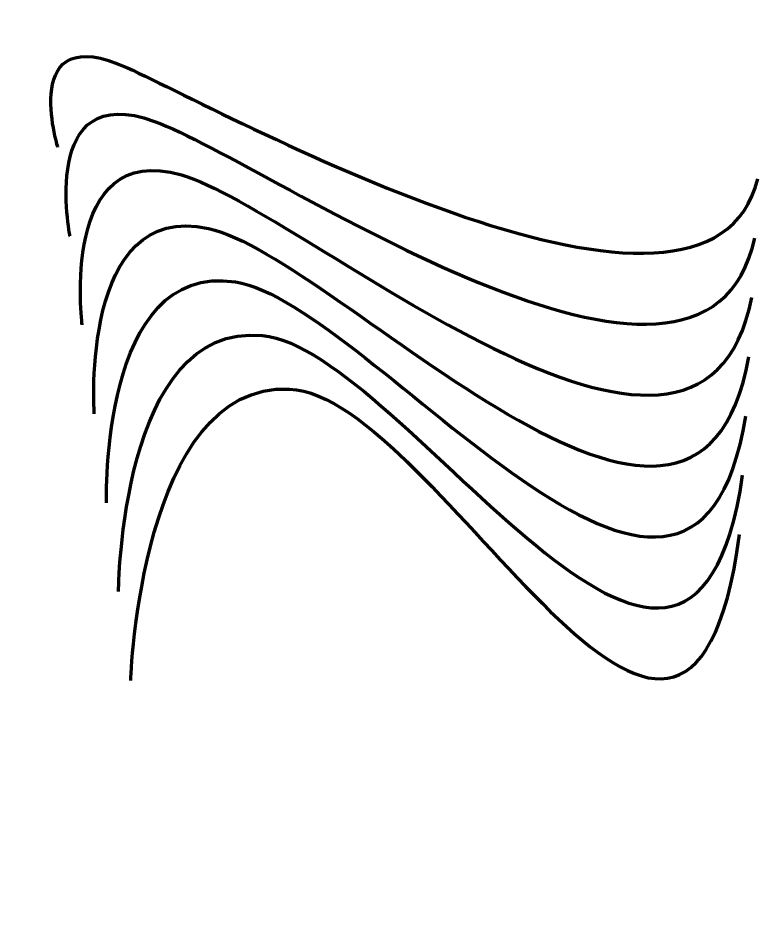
# Model space of a CAD drawing. Header units: inches. Extents: x 55 to 502, y -575 to -26.
import ezdxf

# ---------------------------------------------------------------- set-up
doc = ezdxf.new("R2010")
doc.units = ezdxf.units.IN
doc.header["$MEASUREMENT"] = 0
doc.layers.add('Layer 1', color=7, linetype='Continuous')

# ---------------------------------------------------------------- blocks, each defined once
blk = doc.blocks.new('block 2')
at = {"layer": 'Layer 1', "color": 7, "lineweight": 211}
for points in [[(79, -104), (79, -104), (55, -26), (121, -56), (187, -86), (472, -244), (502, -123)], [(86.33, -157.67), (86.33, -157.67), (67.33, -62.67), (137.33, -88.33), (207.33, -114), (469.76, -299.14), (500.17, -158.83)], [(93.67, -211.33), (93.67, -211.33), (79.67, -99.33), (153.67, -120.67), (227.67, -142), (467.51, -354.29), (498.33, -194.66)], [(101, -265), (101, -265), (92, -136), (170, -153), (248, -170), (465.27, -409.43), (496.5, -230.48)], [(108.33, -318.67), (108.33, -318.67), (104.33, -172.67), (186.33, -185.33), (268.33, -198), (463.03, -464.57), (494.67, -266.31)], [(115.67, -372.33), (115.67, -372.33), (116.67, -209.33), (202.67, -217.67), (288.67, -226), (460.78, -519.72), (492.83, -302.14)], [(123, -426), (123, -426), (129, -246), (219, -250), (309, -254), (458.54, -574.86), (491, -337.97)]]:
    blk.add_open_spline(points, degree=3, knots=[0, 0, 0, 0, 1, 1, 1, 2, 2, 2, 2], dxfattribs=at)

msp = doc.modelspace()

# ---------------------------------------------------------------- block references
at = {"layer": 'Layer 1'}
msp.add_blockref('block 2', (0, 0), dxfattribs=at)

doc.saveas('drawing.dxf')
